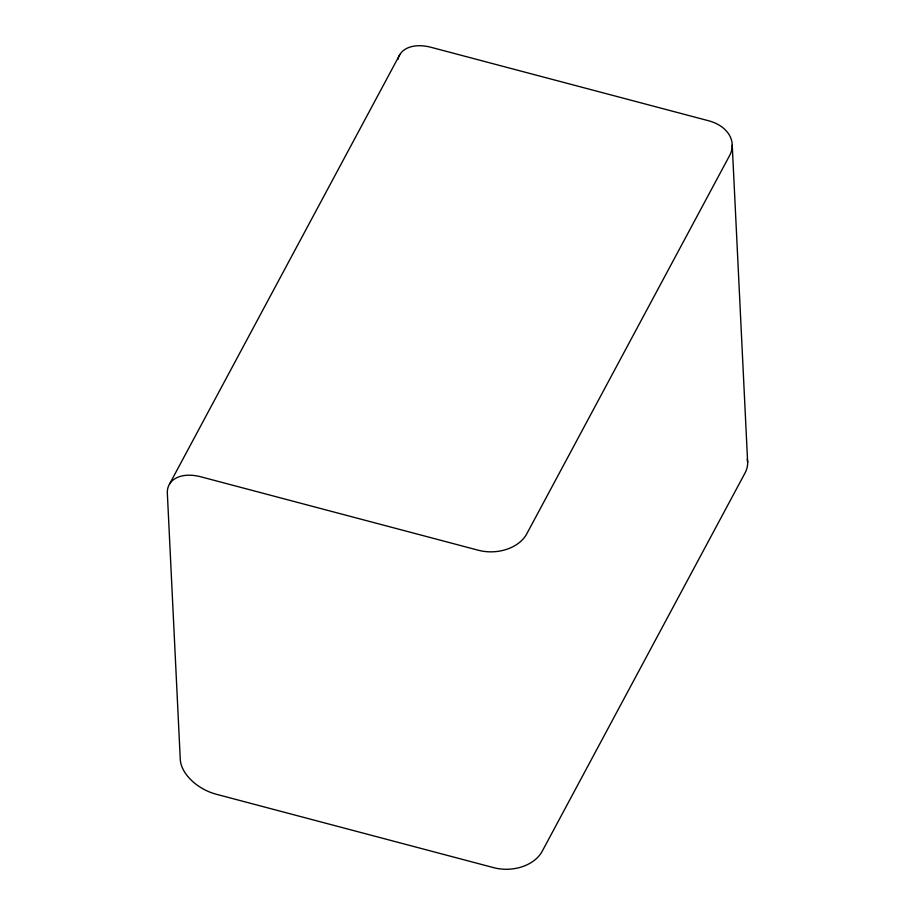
<?xml version="1.0" encoding="UTF-8"?>
<svg xmlns="http://www.w3.org/2000/svg" width="915" height="915" viewBox="0 0 915 915"><rect width="100%" height="100%" fill="white"/><g stroke="black" fill="none" stroke-linecap="round" stroke-linejoin="round"><path stroke-width="1.37" d="M169.504 484.115L399.798 54.637M732.229 145.039L747.658 462.475M747.258 458.941A37.321 27.13 -2.8 0 1 745.05 472.952L542.183 851.305A37.321 27.13 -2.8 0 1 493.78 867.683L216.226 794.231A37.321 23.493 28.2 0 1 180.278 759.45L167.342 493.208A37.321 23.493 28.2 0 1 200.797 476.795L478.351 550.247A37.321 27.13 -2.8 0 0 526.754 533.868L729.621 155.516A37.321 27.13 -2.8 0 0 708.633 120.769L431.079 47.317A37.321 23.493 28.2 0 0 397.934 59.429"/></g></svg>
